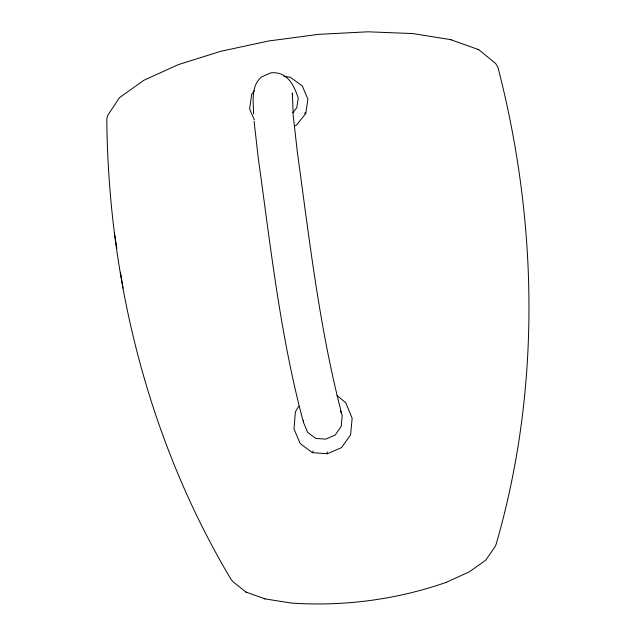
<?xml version="1.0" encoding="UTF-8"?>
<svg xmlns="http://www.w3.org/2000/svg" width="636" height="636" viewBox="0 0 636 636"><rect width="100%" height="100%" fill="white"/><g stroke="black" fill="none" stroke-linecap="round" stroke-linejoin="round"><path stroke-width="0.95" d="M340.451 410.999L342.224 415.308L341.198 426.335L335.164 435.064L325.735 439.142L315.718 438.387L307.586 432.289L303.412 422.193L303.563 420.301M292.194 94.915L292.393 92.959L293.18 115.243L297.394 152.505C309.454 239.764 319.375 327.786 341.572 413.217M294.428 126.095L296.217 125.379L305.709 113.629L307.927 99.2L302.235 85.86L290.159 77.179L283.847 76.471M298.705 406.332L295.39 411.834L293.999 428.855L300.2 443.634L312.419 452.673L313.19 450.948M254.607 90.368L251.721 94.208L249.606 108.867L254.241 119.735M292.735 112.715L296.774 107.754L298.252 98.143C293.943 84.962 287.178 71.129 270.817 72.854L261.444 76.98C250.695 86.289 253.43 101.347 253.541 113.916M446.154 582.385L469.36 571.812L485.586 560.308L494.903 547L496.175 544.138C541.029 389.121 538.183 222.695 497.869 67.066L495.619 63.489L478.693 49.64L450.614 39.623L412.708 33.565L367.982 31.8L318.811 34.336L268.67 40.982L220.62 51.333L178.295 64.633L143.831 80.287L119.425 97.721L107.595 115.593L106.792 118.9C108.231 279.45 148.466 440.923 231.003 579.285L232.959 581.717L245.925 592.076L265.037 598.897L291.201 603.039C343.535 606.649 396.61 599.645 446.154 582.385L445.534 582.584M305.797 113.009L304.684 113.16L305.709 113.629M312.419 452.673L327.397 453.754L341.524 447.641L350.603 434.825L352.145 418.281L345.753 402.723L336.889 395.449M450.614 39.623L451.258 39.845M477.946 49.377L478.693 49.64M245.925 592.076L246.84 592.402M264.258 598.619L265.037 598.897M303.412 422.193C280.269 335.927 270.666 246.72 258.303 158.475L254.082 121.214M114.321 232.514L116.865 248.509M120.49 272.264L123.034 288.18M327.23 451.862L327.278 453.738"/></g></svg>
